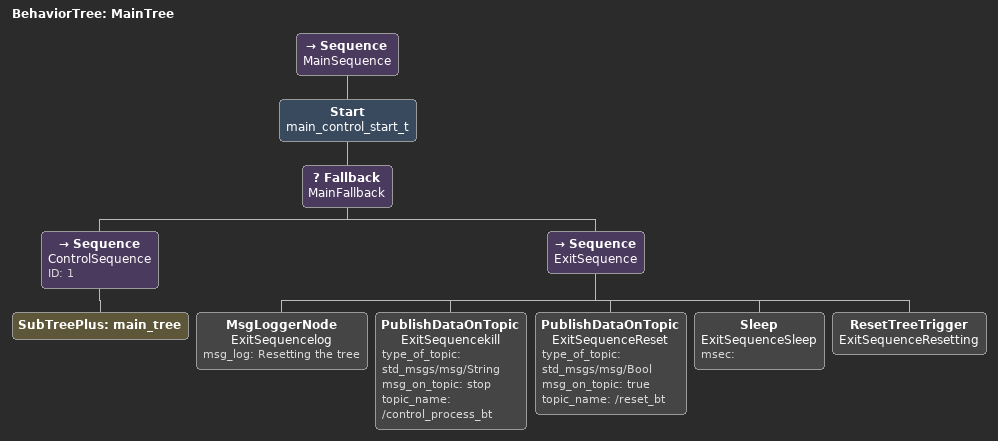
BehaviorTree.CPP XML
<root main_tree_to_execute="MainTree" BTCPP_format="4">
  <include path="do_di_tree.xml" />
  <include path="template_tree.xml" />
  <BehaviorTree ID="MainTree">

    <Sequence name="MainSequence">
      <Start name="main_control_start_t">
        <Fallback name="MainFallback">

          <Sequence name="ControlSequence" ID="1">
            <SubTreePlus ID="main_tree" />
          </Sequence>

          <Sequence name="ExitSequence">
            <MsgLoggerNode name="ExitSequencelog" msg_log="Resetting the tree" />
            <PublishDataOnTopic name="ExitSequencekill" type_of_topic="std_msgs/msg/String"
              msg_on_topic="stop" topic_name="/control_process_bt" />
            <PublishDataOnTopic name="ExitSequenceReset" type_of_topic="std_msgs/msg/Bool"
              msg_on_topic="true" topic_name="/reset_bt" />/>
            <Sleep name="ExitSequenceSleep" msec="" />
            <ResetTreeTrigger name="ExitSequenceResetting" />
          </Sequence>
        </Fallback>
      </Start>
    </Sequence>
  </BehaviorTree>
</root>
